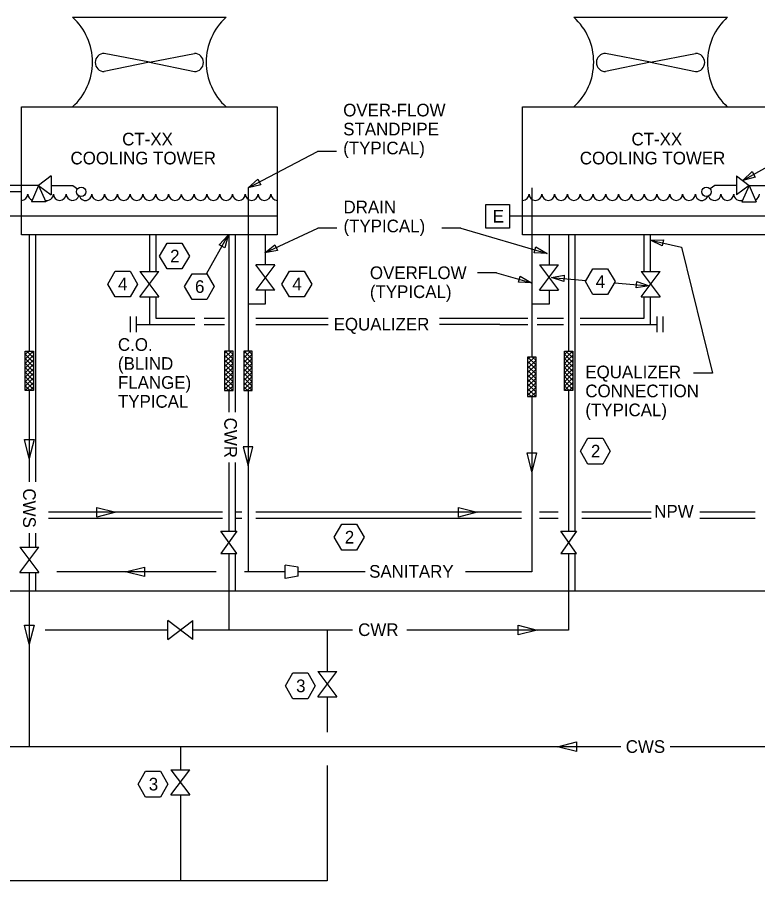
# Model space of a CAD drawing. Extents: x 9933 to 10041, y 10036 to 10116.
# Drawn here: x 9981.13 to 10020.21, y 10070.45 to 10115.99 of the extents above; entities that cross this region are included whole.
import ezdxf

# ---------------------------------------------------------------- set-up
doc = ezdxf.new("R2010")
doc.units = 0
for name, color, linetype in [('A-ANNO-NPLT', 7, 'Continuous'), ('E-POWR-CIRC', 7, 'Continuous'), ('G-ANNO-SYMB', 7, 'Continuous'), ('G-ANNO-TEXT', 7, 'Continuous'), ('M-CNDW-PIPE', 7, 'Continuous'), ('M-EQPM', 7, 'Continuous'), ('P-SANR-PIPE-N', 7, 'Continuous')]:
    doc.layers.add(name, color=color, linetype=linetype)

msp = doc.modelspace()

# ---------------------------------------------------------------- linework, layer by layer
at = {"layer": 'A-ANNO-NPLT'}
for p, q in [((9994.196, 10103.558), (9996.989, 10104.869)), ((10004.543, 10104.869), (10009.097, 10103.531))]:
    msp.add_line(p, q, dxfattribs=at)
at = {"layer": 'E-POWR-CIRC'}
for p, q in [((9994.854, 10105.497), (9980.66, 10105.497)), ((10021.302, 10105.497), (10007.108, 10105.497))]:
    msp.add_line(p, q, dxfattribs=at)
msp.add_lwpolyline([(10005.858, 10104.872), (10005.858, 10106.122), (10007.108, 10106.122), (10007.108, 10104.872)], close=True, dxfattribs=at)
at = {"layer": 'G-ANNO-SYMB'}
for points in [[(9990.216, 10103.395), (9989.824, 10102.716), (9989.04, 10102.716), (9988.648, 10103.395), (9989.04, 10104.075), (9989.824, 10104.075)], [(10012.678, 10102.047), (10012.286, 10101.368), (10011.502, 10101.368), (10011.11, 10102.047), (10011.502, 10102.726), (10012.286, 10102.726)], [(9987.477, 10101.922), (9987.085, 10101.243), (9986.301, 10101.243), (9985.908, 10101.922), (9986.301, 10102.601), (9987.085, 10102.601)], [(9991.533, 10101.785), (9991.141, 10101.106), (9990.357, 10101.106), (9989.964, 10101.785), (9990.357, 10102.464), (9991.141, 10102.464)], [(9996.67, 10101.922), (9996.278, 10101.243), (9995.493, 10101.243), (9995.101, 10101.922), (9995.493, 10102.601), (9996.278, 10102.601)], [(10012.419, 10093.106), (10012.027, 10092.426), (10011.242, 10092.426), (10010.85, 10093.106), (10011.242, 10093.785), (10012.027, 10093.785)], [(9999.432, 10088.567), (9999.04, 10087.888), (9998.256, 10087.888), (9997.864, 10088.567), (9998.256, 10089.246), (9999.04, 10089.246)], [(9996.855, 10080.727), (9996.463, 10080.048), (9995.679, 10080.048), (9995.287, 10080.727), (9995.679, 10081.406), (9996.463, 10081.406)], [(9989.081, 10075.542), (9988.689, 10074.862), (9987.905, 10074.862), (9987.513, 10075.542), (9987.905, 10076.221), (9988.689, 10076.221)]]:
    msp.add_lwpolyline(points, close=True, dxfattribs=at)
at = {"layer": 'G-ANNO-TEXT'}
for p, q in [((10019.414, 10107.375), (10023.619, 10109.774)), ((9993.313, 10106.992), (9996.973, 10108.909)), ((9997.973, 10108.909), (9996.973, 10108.909)), ((9997.989, 10104.869), (9996.989, 10104.869)), ((10004.543, 10104.869), (10003.543, 10104.869)), ((9991.127, 10102.464), (9992.258, 10104.491)), ((10014.552, 10104.24), (10016.189, 10103.86)), ((10016.189, 10103.86), (10017.812, 10097.221)), ((10006.419, 10102.518), (10005.419, 10102.518)), ((10006.419, 10102.518), (10008.267, 10101.991)), ((10009.316, 10102.272), (10011.147, 10102.112)), ((10012.64, 10101.982), (10014.472, 10101.822)), ((10017.812, 10097.221), (10016.812, 10097.221)), ((9947.747, 10085.732), (10040.741, 10085.732))]:
    msp.add_line(p, q, dxfattribs=at)
for points in [[(10020.076, 10107.561), (10019.414, 10107.375), (10019.91, 10107.85)], [(9993.981, 10107.153), (9993.313, 10106.992), (9993.826, 10107.449)], [(9991.788, 10103.99), (9992.258, 10104.491), (9992.079, 10103.828)], [(10015.163, 10103.927), (10014.552, 10104.24), (10015.239, 10104.252)], [(9994.871, 10103.69), (9994.196, 10103.558), (9994.729, 10103.992)], [(10008.505, 10103.879), (10009.097, 10103.531), (10008.411, 10103.559)], [(10007.671, 10102.334), (10008.267, 10101.991), (10007.58, 10102.014)], [(10009.966, 10102.048), (10009.316, 10102.272), (10009.995, 10102.38)], [(10013.822, 10102.046), (10014.472, 10101.822), (10013.793, 10101.714)]]:
    msp.add_lwpolyline(points, close=True, dxfattribs=at)
at = {"layer": 'M-CNDW-PIPE'}
for p, q in [((9982.927, 10107.625), (9982.261, 10107.125)), ((9982.927, 10107.625), (9982.927, 10106.625)), ((10019.081, 10107.625), (10019.081, 10106.625)), ((10019.081, 10107.625), (10019.747, 10107.125)), ((9982.261, 10107.125), (9976.852, 10107.125)), ((9981.354, 10106.792), (9977.186, 10106.792)), ((9982.261, 10107.125), (9981.886, 10106.26)), ((9982.261, 10107.125), (9982.927, 10106.625)), ((9982.261, 10107.125), (9982.636, 10106.26)), ((9982.927, 10107.125), (9984.07, 10107.125)), ((9984.07, 10107.125), (9984.311, 10106.938)), ((10017.938, 10107.125), (10017.697, 10106.938)), ((10019.081, 10107.125), (10017.938, 10107.125)), ((10019.747, 10107.125), (10019.081, 10106.625)), ((10019.747, 10107.125), (10019.372, 10106.26)), ((10019.747, 10107.125), (10025.681, 10107.125)), ((10019.747, 10107.125), (10020.122, 10106.26)), ((9982.636, 10106.26), (9981.886, 10106.26)), ((10019.372, 10106.26), (10020.122, 10106.26)), ((9981.77, 10104.516), (9981.77, 10098.385)), ((9982.103, 10104.516), (9982.103, 10091.492)), ((9988.104, 10104.516), (9988.104, 10102.587)), ((9988.438, 10104.516), (9988.438, 10102.587)), ((9992.3, 10104.516), (9992.3, 10098.385)), ((9992.633, 10104.516), (9992.633, 10095.163)), ((10010.225, 10104.516), (10010.225, 10098.385)), ((10010.558, 10104.516), (10010.558, 10088.891)), ((10014.218, 10102.587), (10014.218, 10104.516)), ((10014.552, 10102.587), (10014.552, 10104.516)), ((9987.604, 10102.587), (9988.604, 10102.587)), ((9987.604, 10101.254), (9988.604, 10102.587)), ((9987.604, 10102.587), (9988.604, 10101.254)), ((10014.052, 10102.587), (10015.052, 10102.587)), ((10014.052, 10101.254), (10015.052, 10102.587)), ((10014.052, 10102.587), (10015.052, 10101.254)), ((9987.604, 10101.254), (9988.604, 10101.254)), ((9988.104, 10101.254), (9988.104, 10099.791)), ((9988.438, 10101.254), (9988.438, 10100.125)), ((10014.052, 10101.254), (10015.052, 10101.254)), ((10014.218, 10100.125), (10014.218, 10101.254)), ((10014.552, 10099.791), (10014.552, 10101.254)), ((9987.088, 10100.208), (9987.088, 10099.375)), ((9987.404, 10100.208), (9987.404, 10099.375)), ((9988.438, 10100.125), (9990.496, 10100.125)), ((9991, 10100.125), (9992.068, 10100.125)), ((9993.718, 10100.125), (9997.547, 10100.125)), ((10003.415, 10100.125), (10008.069, 10100.125)), ((10008.562, 10100.125), (10009.951, 10100.125)), ((10010.828, 10100.125), (10014.218, 10100.125)), ((10014.889, 10100.208), (10014.889, 10099.375)), ((10015.205, 10100.208), (10015.205, 10099.375)), ((9987.404, 10099.791), (9990.496, 10099.791)), ((9991, 10099.791), (9992.068, 10099.791)), ((9993.718, 10099.791), (9997.547, 10099.791)), ((10006.592, 10099.791), (10003.415, 10099.791)), ((10006.592, 10099.791), (10008.069, 10099.791)), ((10008.562, 10099.791), (10009.951, 10099.791)), ((10010.828, 10099.791), (10014.889, 10099.791)), ((9981.974, 10098.385), (9981.549, 10097.961)), ((9981.735, 10098.385), (9981.549, 10098.2)), ((9981.549, 10098.23), (9981.993, 10097.786)), ((9981.993, 10098.166), (9981.549, 10097.723)), ((9981.632, 10098.385), (9981.993, 10098.025)), ((9981.871, 10098.385), (9981.993, 10098.263)), ((9992.198, 10098.385), (9992.076, 10098.263)), ((9992.437, 10098.385), (9992.076, 10098.025)), ((9992.52, 10098.23), (9992.076, 10097.786)), ((9992.076, 10098.166), (9992.52, 10097.723)), ((9992.096, 10098.385), (9992.52, 10097.961)), ((9992.335, 10098.385), (9992.52, 10098.2)), ((10010.429, 10098.385), (10010.004, 10097.961)), ((10010.19, 10098.385), (10010.004, 10098.2)), ((10010.004, 10098.23), (10010.448, 10097.786)), ((10010.448, 10098.166), (10010.004, 10097.723)), ((10010.087, 10098.385), (10010.448, 10098.025)), ((10010.326, 10098.385), (10010.448, 10098.263)), ((9981.549, 10097.991), (9981.993, 10097.547)), ((9981.993, 10097.928), (9981.549, 10097.484)), ((9981.549, 10097.753), (9981.993, 10097.309)), ((9981.993, 10097.689), (9981.549, 10097.245)), ((9992.52, 10097.991), (9992.076, 10097.547)), ((9992.076, 10097.928), (9992.52, 10097.484)), ((9992.52, 10097.753), (9992.076, 10097.309)), ((9992.076, 10097.689), (9992.52, 10097.245)), ((10010.004, 10097.991), (10010.448, 10097.547)), ((10010.448, 10097.928), (10010.004, 10097.484)), ((10010.004, 10097.753), (10010.448, 10097.309)), ((10010.448, 10097.689), (10010.004, 10097.245)), ((9981.549, 10097.514), (9981.993, 10097.07)), ((9981.993, 10097.45), (9981.549, 10097.007)), ((9981.549, 10097.275), (9981.993, 10096.832)), ((9992.52, 10097.514), (9992.076, 10097.07)), ((9992.076, 10097.45), (9992.52, 10097.007)), ((9992.52, 10097.275), (9992.076, 10096.832)), ((10010.004, 10097.514), (10010.448, 10097.07)), ((10010.448, 10097.45), (10010.004, 10097.007)), ((10010.004, 10097.275), (10010.448, 10096.832)), ((9981.993, 10097.212), (9981.549, 10096.768)), ((9981.549, 10097.037), (9981.993, 10096.593)), ((9981.993, 10096.973), (9981.549, 10096.529)), ((9981.549, 10096.798), (9981.993, 10096.354)), ((9992.076, 10097.212), (9992.52, 10096.768)), ((9992.52, 10097.037), (9992.076, 10096.593)), ((9992.076, 10096.973), (9992.52, 10096.529)), ((9992.52, 10096.798), (9992.076, 10096.354)), ((10010.448, 10097.212), (10010.004, 10096.768)), ((10010.004, 10097.037), (10010.448, 10096.593)), ((10010.448, 10096.973), (10010.004, 10096.529)), ((10010.004, 10096.798), (10010.448, 10096.354)), ((9981.549, 10096.559), (9981.808, 10096.3)), ((9981.549, 10096.321), (9981.57, 10096.3)), ((9981.993, 10096.734), (9981.559, 10096.3)), ((9981.993, 10096.496), (9981.797, 10096.3)), ((9992.076, 10096.734), (9992.511, 10096.3)), ((9992.076, 10096.496), (9992.272, 10096.3)), ((9992.52, 10096.559), (9992.261, 10096.3)), ((9992.52, 10096.321), (9992.5, 10096.3)), ((10010.004, 10096.559), (10010.263, 10096.3)), ((10010.004, 10096.321), (10010.025, 10096.3)), ((10010.448, 10096.734), (10010.014, 10096.3)), ((10010.448, 10096.496), (10010.252, 10096.3)), ((9981.77, 10096.3), (9981.77, 10091.492)), ((9992.3, 10096.3), (9992.3, 10095.163)), ((10010.225, 10096.3), (10010.225, 10088.891)), ((9992.3, 10092.502), (9992.3, 10088.891)), ((9992.633, 10092.502), (9992.633, 10088.891)), ((9991.956, 10089.879), (9982.775, 10089.879)), ((9991.956, 10089.546), (9982.775, 10089.546)), ((9992.976, 10089.879), (9992.643, 10089.879)), ((9992.976, 10089.546), (9992.643, 10089.546)), ((10007.738, 10089.879), (9993.717, 10089.879)), ((10007.738, 10089.546), (9993.717, 10089.546)), ((10009.674, 10089.879), (10008.691, 10089.879)), ((10009.674, 10089.546), (10008.691, 10089.546)), ((10014.588, 10089.879), (10010.926, 10089.879)), ((10014.588, 10089.546), (10010.926, 10089.546)), ((10020.065, 10089.879), (10017.144, 10089.879)), ((10020.065, 10089.546), (10017.144, 10089.546)), ((9981.77, 10088.784), (9981.77, 10088.04)), ((9982.103, 10088.784), (9982.103, 10088.04)), ((9992.716, 10087.7), (9991.883, 10088.891)), ((9991.883, 10088.891), (9992.716, 10088.891)), ((9992.716, 10088.891), (9991.883, 10087.7)), ((10010.641, 10087.7), (10009.808, 10088.891)), ((10009.808, 10088.891), (10010.641, 10088.891)), ((10010.641, 10088.891), (10009.808, 10087.7)), ((9981.27, 10088.04), (9982.27, 10088.04)), ((9981.27, 10086.707), (9982.27, 10088.04)), ((9981.27, 10088.04), (9982.27, 10086.707)), ((9991.883, 10087.7), (9992.716, 10087.7)), ((9992.3, 10087.7), (9992.3, 10083.669)), ((9992.633, 10087.7), (9992.633, 10085.732)), ((10009.808, 10087.7), (10010.641, 10087.7)), ((10010.225, 10087.7), (10010.225, 10083.669)), ((10010.558, 10087.7), (10010.558, 10085.732)), ((9981.27, 10086.707), (9982.27, 10086.707)), ((9981.77, 10086.707), (9981.77, 10077.516)), ((9982.103, 10086.707), (9982.103, 10085.732)), ((9989.072, 10083.169), (9989.072, 10084.169)), ((9990.405, 10083.169), (9989.072, 10084.169)), ((9989.072, 10083.169), (9990.405, 10084.169)), ((9990.405, 10083.169), (9990.405, 10084.169)), ((9989.072, 10083.669), (9982.602, 10083.669)), ((9994.435, 10083.669), (9990.405, 10083.669)), ((9998.83, 10083.669), (9994.435, 10083.669)), ((10010.225, 10083.669), (10001.682, 10083.669)), ((9987.356, 10077.516), (9975.851, 10077.516)), ((10012.981, 10077.516), (9987.356, 10077.516)), ((10020.85, 10077.516), (10015.578, 10077.516))]:
    msp.add_line(p, q, dxfattribs=at)
for points in [[(9981.994, 10098.385), (9981.994, 10096.3), (9981.546, 10096.3), (9981.546, 10098.385)], [(9992.076, 10098.385), (9992.076, 10096.3), (9992.524, 10096.3), (9992.524, 10098.385)], [(10010.449, 10098.385), (10010.449, 10096.3), (10010.001, 10096.3), (10010.001, 10098.385)], [(9982.02, 10093.724), (9981.77, 10092.724), (9981.52, 10093.724)], [(9985.337, 10090.129), (9986.337, 10089.879), (9985.337, 10089.629)], [(10004.409, 10090.129), (10005.409, 10089.879), (10004.409, 10089.629)], [(9982.02, 10083.933), (9981.77, 10082.933), (9981.52, 10083.933)], [(10007.565, 10083.919), (10008.565, 10083.669), (10007.565, 10083.419)], [(10010.647, 10077.266), (10009.647, 10077.516), (10010.647, 10077.766)]]:
    msp.add_lwpolyline(points, close=True, dxfattribs=at)
for centre in [(9984.509, 10106.786), (10017.499, 10106.786)]:
    msp.add_circle(centre, 0.25, dxfattribs=at)
at = {"layer": 'M-EQPM'}
for p, q in [((9984.054, 10115.991), (9992.154, 10115.991)), ((10010.502, 10115.991), (10018.602, 10115.991)), ((9988.104, 10113.629), (9985.728, 10114.086)), ((9988.104, 10113.629), (9990.48, 10114.086)), ((10014.552, 10113.629), (10012.175, 10114.086)), ((10014.552, 10113.629), (10016.928, 10114.086)), ((9988.104, 10113.629), (9985.728, 10113.127)), ((9988.104, 10113.629), (9990.48, 10113.127)), ((10014.552, 10113.629), (10012.175, 10113.127)), ((10014.552, 10113.629), (10016.928, 10113.127))]:
    msp.add_line(p, q, dxfattribs=at)
for points in [[(9981.354, 10111.266), (9994.854, 10111.266), (9994.854, 10104.516), (9981.354, 10104.516)], [(10007.802, 10111.266), (10021.302, 10111.266), (10021.302, 10104.516), (10007.802, 10104.516)]]:
    msp.add_lwpolyline(points, close=True, dxfattribs=at)
for centre, radius, start, end in [((9981.925, 10113.629), 3.181, 312.0285, 47.9715), ((9994.284, 10113.629), 3.181, 132.0285, 227.9715), ((10008.372, 10113.629), 3.181, 312.0285, 47.9715), ((10020.731, 10113.629), 3.181, 132.0285, 227.9715), ((9985.728, 10113.607), 0.48, 90, 270), ((9990.48, 10113.607), 0.48, 270, 90), ((10012.175, 10113.607), 0.48, 90, 270), ((10016.928, 10113.607), 0.48, 270, 90), ((9981.354, 10106.667), 0.338, 270, 0), ((9982.029, 10106.667), 0.338, 180, 251.6837), ((9982.704, 10106.667), 0.338, 251.6655, 0), ((9983.379, 10106.667), 0.338, 180, 0), ((9984.054, 10106.667), 0.338, 180, 343.7774), ((9984.729, 10106.667), 0.338, 199.1856, 0), ((9985.404, 10106.667), 0.338, 180, 0), ((9986.079, 10106.667), 0.338, 180, 0), ((9986.754, 10106.667), 0.338, 180, 0), ((9987.429, 10106.667), 0.338, 180, 0), ((9988.104, 10106.667), 0.338, 180, 0), ((9988.779, 10106.667), 0.338, 180, 0), ((9989.454, 10106.667), 0.338, 180, 0), ((9990.129, 10106.667), 0.338, 180, 0), ((9990.804, 10106.667), 0.338, 180, 0), ((9991.479, 10106.667), 0.338, 180, 0), ((9992.154, 10106.667), 0.338, 180, 0), ((9992.829, 10106.667), 0.338, 180, 0), ((9993.504, 10106.667), 0.338, 180, 0), ((9994.179, 10106.667), 0.338, 180, 0), ((9994.854, 10106.667), 0.338, 180, 270), ((10007.802, 10106.667), 0.338, 270, 0), ((10008.477, 10106.667), 0.338, 180, 0), ((10009.152, 10106.667), 0.338, 180, 0), ((10009.827, 10106.667), 0.338, 180, 0), ((10010.502, 10106.667), 0.338, 180, 0), ((10011.177, 10106.667), 0.338, 180, 0), ((10011.852, 10106.667), 0.338, 180, 0), ((10012.527, 10106.667), 0.338, 180, 0), ((10013.202, 10106.667), 0.338, 180, 0), ((10013.877, 10106.667), 0.338, 180, 0), ((10014.552, 10106.667), 0.338, 180, 0), ((10015.227, 10106.667), 0.338, 180, 0), ((10015.902, 10106.667), 0.338, 180, 0), ((10016.577, 10106.667), 0.338, 180, 0), ((10017.252, 10106.667), 0.338, 180, 338.8139), ((10017.927, 10106.667), 0.338, 198.4727, 0), ((10018.602, 10106.667), 0.338, 180, 0), ((10019.277, 10106.667), 0.338, 180, 294.296), ((10019.952, 10106.667), 0.338, 292.5431, 0)]:
    msp.add_arc(centre, radius, start, end, dxfattribs=at)
at = {"layer": 'P-SANR-PIPE-N'}
for p, q in [((9993.313, 10106.992), (9993.313, 10098.385)), ((10008.287, 10106.992), (10008.287, 10098.068)), ((9994.221, 10104.516), (9994.221, 10102.925)), ((10009.195, 10104.516), (10009.195, 10102.925)), ((9994.721, 10102.925), (9993.721, 10102.925)), ((9994.721, 10101.591), (9993.721, 10102.925)), ((9994.721, 10102.925), (9993.721, 10101.591)), ((10008.695, 10102.925), (10009.695, 10102.925)), ((10008.695, 10101.591), (10009.695, 10102.925)), ((10008.695, 10102.925), (10009.695, 10101.591)), ((9994.721, 10101.591), (9993.721, 10101.591)), ((9994.221, 10101.591), (9994.221, 10100.852)), ((10008.695, 10101.591), (10009.695, 10101.591)), ((10009.195, 10101.591), (10009.195, 10100.852)), ((9994.221, 10100.852), (9993.313, 10100.852)), ((10009.195, 10100.852), (10008.287, 10100.852)), ((9993.212, 10098.385), (9993.09, 10098.263)), ((9993.45, 10098.385), (9993.09, 10098.025)), ((9993.533, 10098.23), (9993.09, 10097.786)), ((9993.09, 10098.166), (9993.533, 10097.723)), ((9993.109, 10098.385), (9993.533, 10097.961)), ((9993.348, 10098.385), (9993.533, 10098.2)), ((9993.533, 10097.991), (9993.09, 10097.547)), ((9993.09, 10097.928), (9993.533, 10097.484)), ((9993.533, 10097.753), (9993.09, 10097.309)), ((9993.09, 10097.689), (9993.533, 10097.245)), ((10008.185, 10098.068), (10008.063, 10097.946)), ((10008.424, 10098.068), (10008.063, 10097.708)), ((10008.507, 10097.913), (10008.063, 10097.469)), ((10008.063, 10097.849), (10008.507, 10097.405)), ((10008.507, 10097.674), (10008.063, 10097.23)), ((10008.083, 10098.068), (10008.507, 10097.644)), ((10008.321, 10098.068), (10008.507, 10097.883)), ((9993.533, 10097.514), (9993.09, 10097.07)), ((9993.09, 10097.45), (9993.533, 10097.007)), ((9993.533, 10097.275), (9993.09, 10096.832)), ((10008.063, 10097.61), (10008.507, 10097.167)), ((10008.507, 10097.435), (10008.063, 10096.992)), ((10008.063, 10097.372), (10008.507, 10096.928)), ((9993.09, 10097.212), (9993.533, 10096.768)), ((9993.533, 10097.037), (9993.09, 10096.593)), ((9993.09, 10096.973), (9993.533, 10096.529)), ((9993.533, 10096.798), (9993.09, 10096.354)), ((10008.507, 10097.197), (10008.063, 10096.753)), ((10008.063, 10097.133), (10008.507, 10096.689)), ((10008.507, 10096.958), (10008.063, 10096.514)), ((10008.063, 10096.894), (10008.507, 10096.451)), ((9993.09, 10096.734), (9993.524, 10096.3)), ((9993.09, 10096.496), (9993.285, 10096.3)), ((9993.533, 10096.559), (9993.274, 10096.3)), ((9993.533, 10096.321), (9993.513, 10096.3)), ((10008.507, 10096.719), (10008.063, 10096.276)), ((10008.063, 10096.656), (10008.507, 10096.212)), ((10008.507, 10096.481), (10008.063, 10096.037)), ((10008.063, 10096.417), (10008.498, 10095.983)), ((9993.313, 10096.3), (9993.313, 10086.742)), ((10008.063, 10096.179), (10008.259, 10095.983)), ((10008.507, 10096.242), (10008.248, 10095.983)), ((10008.287, 10095.983), (10008.287, 10086.742)), ((10008.507, 10096.003), (10008.486, 10095.983)), ((9991.627, 10086.742), (9983.229, 10086.742)), ((9995.262, 10086.742), (9993.125, 10086.742)), ((9995.262, 10086.387), (9995.262, 10087.097)), ((9995.954, 10086.981), (9995.262, 10087.097)), ((9995.954, 10086.503), (9995.954, 10086.981)), ((9999.5, 10086.742), (9995.954, 10086.742)), ((10008.287, 10086.742), (10004.784, 10086.742)), ((9995.954, 10086.503), (9995.262, 10086.387)), ((9997.489, 10083.669), (9997.489, 10081.48)), ((9996.989, 10081.48), (9997.989, 10081.48)), ((9996.989, 10080.147), (9997.989, 10081.48)), ((9996.989, 10081.48), (9997.989, 10080.147)), ((9996.989, 10080.147), (9997.989, 10080.147)), ((9997.489, 10080.147), (9997.489, 10078.276)), ((9989.746, 10077.516), (9989.746, 10076.304)), ((9989.246, 10076.304), (9990.246, 10076.304)), ((9989.246, 10074.971), (9990.246, 10076.304)), ((9989.246, 10076.304), (9990.246, 10074.971)), ((9997.489, 10076.525), (9997.489, 10070.447)), ((9989.246, 10074.971), (9990.246, 10074.971)), ((9989.746, 10074.971), (9989.746, 10070.447)), ((9997.489, 10070.447), (9979.655, 10070.447))]:
    msp.add_line(p, q, dxfattribs=at)
for points in [[(9993.089, 10098.385), (9993.089, 10096.3), (9993.537, 10096.3), (9993.537, 10098.385)], [(10008.063, 10098.068), (10008.063, 10095.983), (10008.511, 10095.983), (10008.511, 10098.068)], [(9993.063, 10093.335), (9993.313, 10092.335), (9993.563, 10093.335)], [(10008.537, 10093.02), (10008.287, 10092.02), (10008.037, 10093.02)], [(9987.843, 10086.492), (9986.843, 10086.742), (9987.843, 10086.992)]]:
    msp.add_lwpolyline(points, close=True, dxfattribs=at)

# ---------------------------------------------------------------- texts
at = {"layer": 'E-POWR-CIRC'}
msp.add_text('E', height=0.667, dxfattribs=at).set_placement((10006.218, 10105.164))
at = {"layer": 'G-ANNO-SYMB'}
for s, p in [('2', (9989.202, 10103.062)), ('4', (9986.454, 10101.589)), ('4', (9995.647, 10101.589)), ('4', (10011.655, 10101.714)), ('6', (9990.514, 10101.452)), ('2', (10011.405, 10092.772)), ('2', (9998.418, 10088.234)), ('3', (9995.847, 10080.393)), ('3', (9988.073, 10075.208))]:
    msp.add_text(s, height=0.667, dxfattribs=at).set_placement(p)
at = {"layer": 'G-ANNO-TEXT'}
for s, height, p in [('OVER-FLOW', 0.6667, (9998.333, 10110.762)), ('STANDPIPE', 0.6667, (9998.333, 10109.762)), ('CT-XX', 0.6667, (9986.67, 10109.232)), ('CT-XX', 0.6667, (10013.544, 10109.232)), ('(TYPICAL)', 0.6667, (9998.333, 10108.762)), ('COOLING TOWER', 0.66667, (9983.944, 10108.232)), ('COOLING TOWER', 0.66667, (10010.818, 10108.232)), ('DRAIN', 0.6667, (9998.349, 10105.65)), ('(TYPICAL)', 0.6667, (9998.349, 10104.65)), ('OVERFLOW', 0.6667, (9999.741, 10102.182)), ('(TYPICAL)', 0.6667, (9999.741, 10101.182)), ('EQUALIZER', 0.6667, (9997.828, 10099.471)), ('C.O.', 0.6667, (9986.446, 10098.397)), ('(BLIND', 0.6667, (9986.446, 10097.397)), ('EQUALIZER', 0.6667, (10011.109, 10096.949)), ('FLANGE)', 0.6667, (9986.446, 10096.397)), ('CONNECTION', 0.6667, (10011.109, 10095.949)), ('TYPICAL', 0.6667, (9986.446, 10095.397)), ('(TYPICAL)', 0.6667, (10011.109, 10094.949)), ('NPW', 0.6667, (10014.746, 10089.602)), ('SANITARY', 0.6667, (9999.701, 10086.431)), ('CWR', 0.6667, (9999.121, 10083.355)), ('CWS', 0.6667, (10013.239, 10077.191))]:
    msp.add_text(s, height=height, dxfattribs=at).set_placement(p)
for s, p in [('CWR', (9992.057, 10094.874)), ('CWS', (9981.442, 10091.141))]:
    msp.add_text(s, height=0.6667, rotation=270, dxfattribs=at).set_placement(p)

doc.saveas('drawing.dxf')
